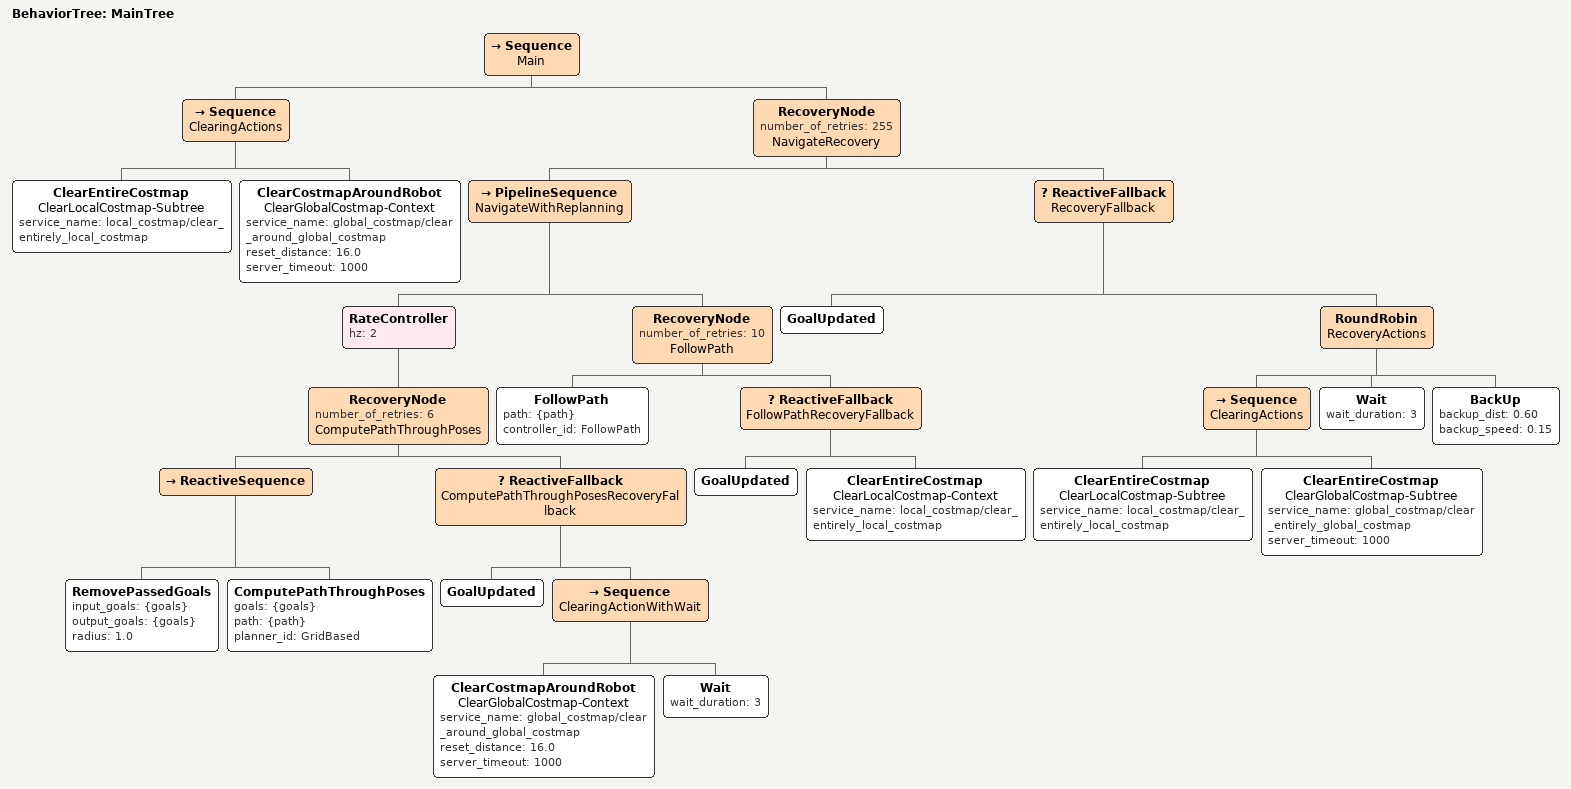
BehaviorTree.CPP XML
<root main_tree_to_execute="MainTree">
  <BehaviorTree ID="MainTree">
    <Sequence name="Main">
      <Sequence name="ClearingActions">
        <ClearEntireCostmap name="ClearLocalCostmap-Subtree" service_name="local_costmap/clear_entirely_local_costmap"/>
        <ClearCostmapAroundRobot name="ClearGlobalCostmap-Context" service_name="global_costmap/clear_around_global_costmap" reset_distance="16.0" server_timeout="1000"/>
      </Sequence>
      <RecoveryNode number_of_retries="255" name="NavigateRecovery">
        <PipelineSequence name="NavigateWithReplanning">
          <RateController hz="2">
            <RecoveryNode number_of_retries="6" name="ComputePathThroughPoses">
              <ReactiveSequence>
                <RemovePassedGoals input_goals="{goals}" output_goals="{goals}" radius="1.0"/>
                <ComputePathThroughPoses goals="{goals}" path="{path}" planner_id="GridBased"/>
              </ReactiveSequence>
              <ReactiveFallback name="ComputePathThroughPosesRecoveryFallback">
                <GoalUpdated/>
                <Sequence name="ClearingActionWithWait">
                  <ClearCostmapAroundRobot name="ClearGlobalCostmap-Context" service_name="global_costmap/clear_around_global_costmap" reset_distance="16.0" server_timeout="1000"/>
                  <Wait wait_duration="3" />
                </Sequence>
              </ReactiveFallback>
            </RecoveryNode>
          </RateController>
          <RecoveryNode number_of_retries="10" name="FollowPath">
            <FollowPath path="{path}" controller_id="FollowPath"/>
            <ReactiveFallback name="FollowPathRecoveryFallback">
              <GoalUpdated/>
              <ClearEntireCostmap name="ClearLocalCostmap-Context" service_name="local_costmap/clear_entirely_local_costmap"/>
            </ReactiveFallback>
          </RecoveryNode>
        </PipelineSequence>
        <ReactiveFallback name="RecoveryFallback">
          <GoalUpdated/>
          <RoundRobin name="RecoveryActions">
            <Sequence name="ClearingActions">
              <ClearEntireCostmap name="ClearLocalCostmap-Subtree" service_name="local_costmap/clear_entirely_local_costmap"/>
              <ClearEntireCostmap name="ClearGlobalCostmap-Subtree" service_name="global_costmap/clear_entirely_global_costmap" server_timeout="1000"/>
            </Sequence>
            <Wait wait_duration="3" />
            <BackUp backup_dist="0.60" backup_speed="0.15"/>
          </RoundRobin>
        </ReactiveFallback>
      </RecoveryNode>
    </Sequence>
  </BehaviorTree>
</root>
